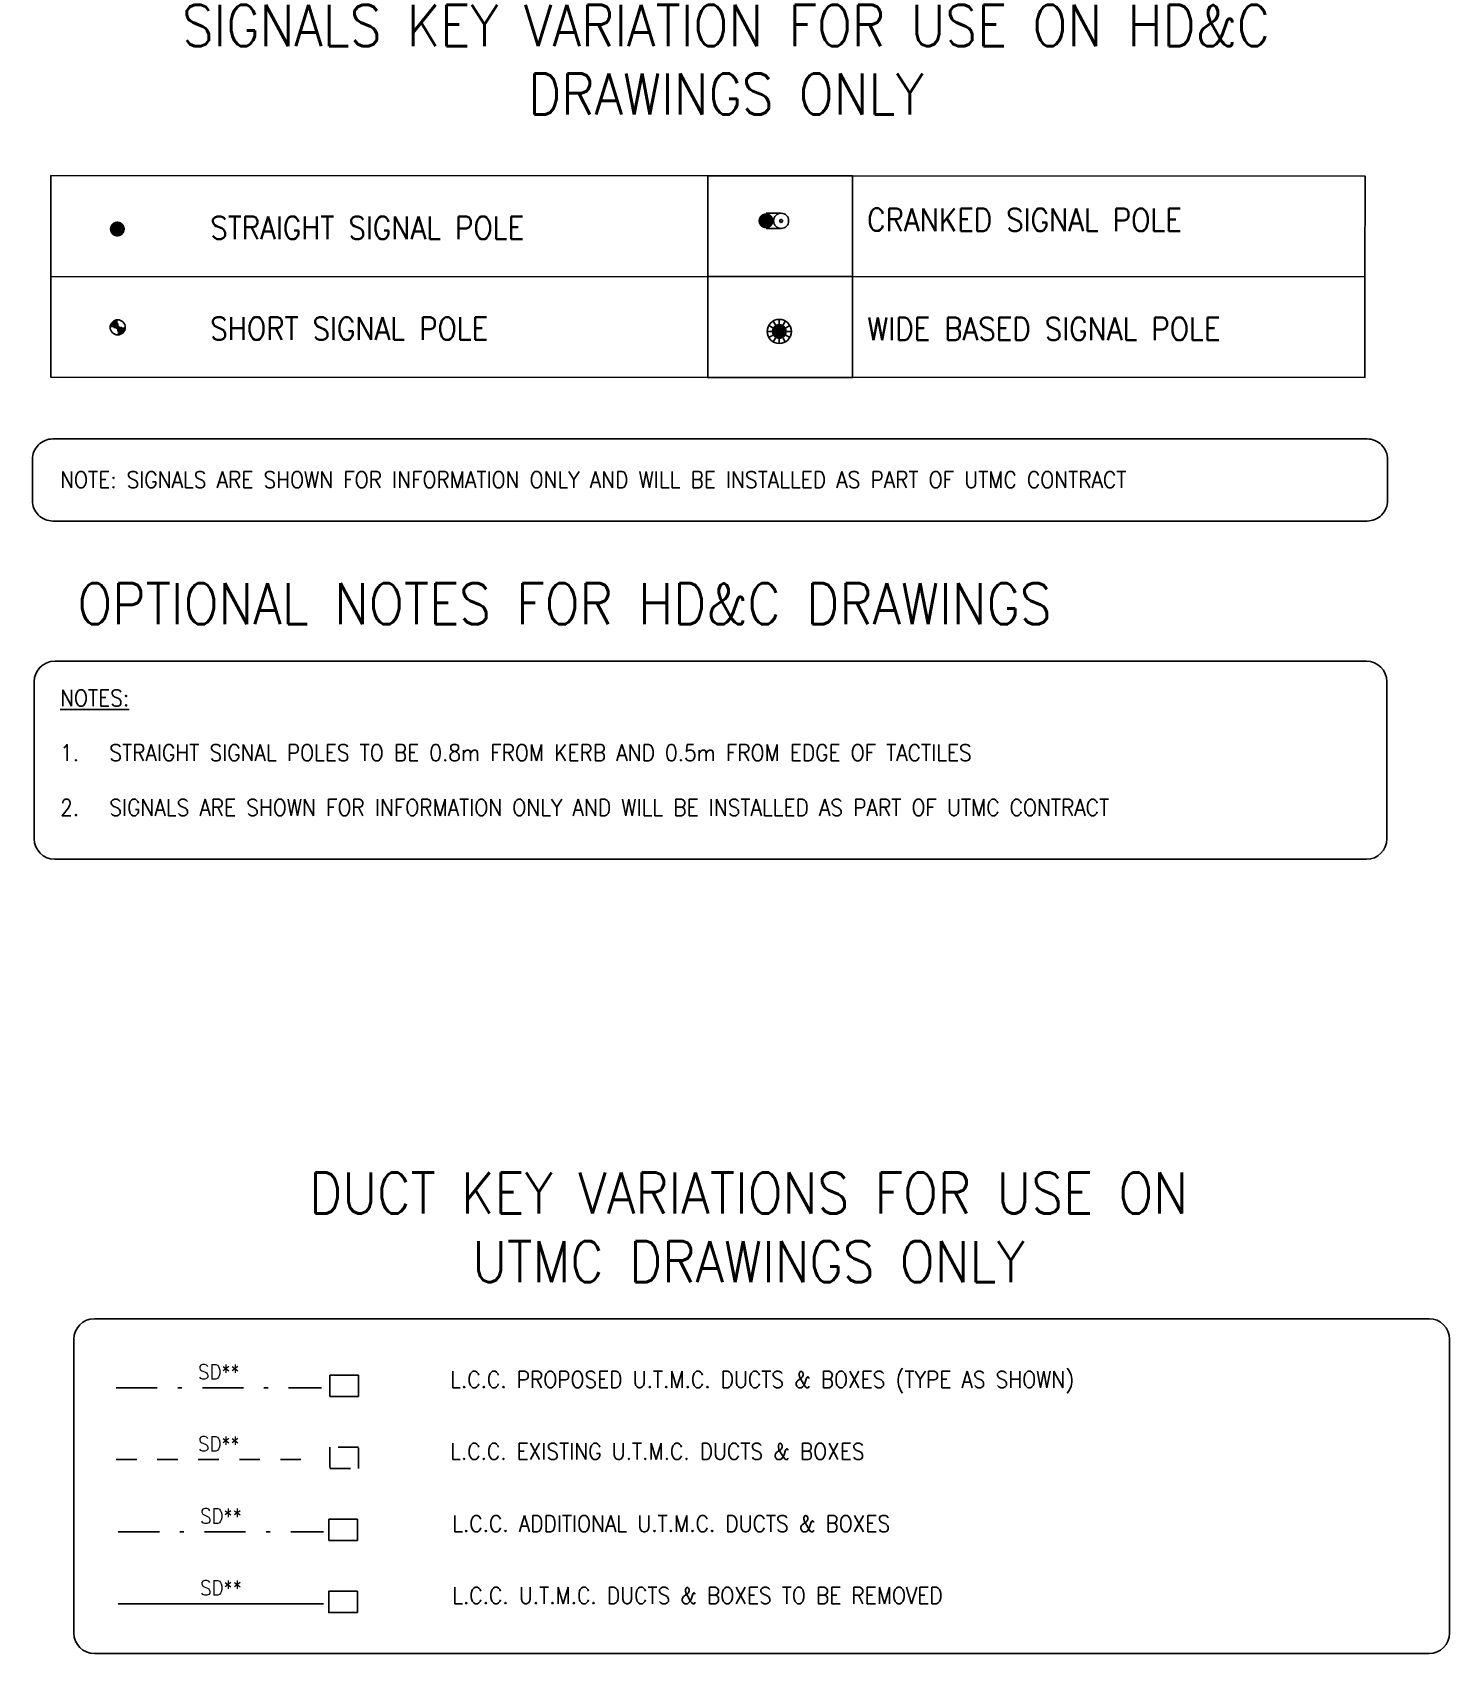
# Model space of a CAD drawing. Extents: x 437024 to 437759, y 437544 to 437864.
# Drawn here: x 437582.76 to 437617.27, y 437628.29 to 437667.77 of the extents above; entities that cross this region are included whole.
import ezdxf
from ezdxf.enums import TextEntityAlignment as Align

# ---------------------------------------------------------------- set-up
doc = ezdxf.new("R2010")
doc.units = 0
doc.linetypes.add('BLIP', pattern=[1, 0.5, -0.5])
doc.linetypes.add('DASHDOT1', pattern=[2, 1, -0.5, 0, -0.5])
doc.layers.get('0').update_dxf_attribs({"color": 222})
for name, color, linetype in [('CH-05-M_Key_Signals', 7, 'Continuous'), ('CH-05-M_Key_UT_DUCT', 40, 'DASHDOT1'), ('CH-05-M_Key_UT_EX', 181, 'BLIP'), ('CH-05-M_Key_UT_REM', 8, 'Continuous'), ('CH-05-M_Key_UT_XT', 1, 'DASHDOT1'), ('CH-05-T_Key_T025', 4, 'Continuous'), ('CH-05-T_Key_T035', 7, 'Continuous')]:
    doc.layers.add(name, color=color, linetype=linetype)
doc.layers.add('Z--05-T_DwgNotes', color=11, linetype='Continuous', plot=False)
doc.styles.add('Romans', font='romans.shx', dxfattribs={"width": 0.9})
doc.styles.get("Standard").update_dxf_attribs({"font": 'romans.shx'})

# ---------------------------------------------------------------- blocks, each defined once
blk = doc.blocks.new('crpole')
for p, q in [((-0.25, 0), (-0.25, 0.5)), ((0.25, 0), (0.25, 0.5))]:
    blk.add_line(p, q)
at = {"elevation": 2.1}
blk.add_lwpolyline([(-0.025, 0.543), (-0.05, 0.5), (-0.025, 0.457), (0.025, 0.457), (0.05, 0.5), (0.025, 0.543)], close=True, dxfattribs=at)
for points, const_width in [([(-0.125, 0, 1), (0.125, 0, 1)], 0.25), ([(-0.062, 0, 1), (0.062, 0, 1)], 0.125)]:
    blk.add_lwpolyline(points, format="xyb", close=True, dxfattribs=dict(const_width=const_width))
blk.add_lwpolyline([(-0.025, 0.043), (-0.05, 0), (-0.025, -0.043), (0.025, -0.043), (0.05, 0), (0.025, 0.043)], close=True)
at = {"extrusion": (0, 0.707107, 0.707107), "elevation": 1.131}
blk.add_lwpolyline([(0.025, 1.088), (0.05, 1.131), (0.025, 1.175), (-0.025, 1.175), (-0.05, 1.131), (-0.025, 1.088)], close=True, dxfattribs=at)
blk.add_circle((0, 0.5), 0.25)
at = {"flags": 9}
for tag, p in [('HEIGHT', (0.5, 1)), ('TYPE', (0.5, 0.75)), ('NUM', (0.5, 0.5)), ('SITE', (0.5, 0.25)), ('IDENT', (0.5, 0))]:
    blk.add_attdef(tag, p, '', height=0.2, dxfattribs=at)
blk = doc.blocks.new('pole')
for points, const_width in [([(-0.125, 0, 1), (0.125, 0, 1)], 0.25), ([(-0.062, 0, 1), (0.062, 0, 1)], 0.125)]:
    blk.add_lwpolyline(points, format="xyb", close=True, dxfattribs=dict(const_width=const_width))
blk.add_lwpolyline([(-0.025, 0.043), (-0.05, 0), (-0.025, -0.043), (0.025, -0.043), (0.05, 0), (0.025, 0.043)], close=True)
at = {"flags": 9}
for tag, p in [('HEIGHT', (0.5, 1)), ('TYPE', (0.5, 0.75)), ('NUM', (0.5, 0.5)), ('SITE', (0.5, 0.25)), ('IDENT', (0.5, 0))]:
    blk.add_attdef(tag, p, '', height=0.2, dxfattribs=at)
blk = doc.blocks.new('wbpole')
at = {"color": 0, "lineweight": -2}
for p, q in [((-0.217, 0.125), (-0.346, 0.2)), ((-0.125, 0.217), (-0.2, 0.346)), ((0, 0.4), (0, 0.25)), ((0.2, 0.346), (0.125, 0.217)), ((0.346, 0.2), (0.217, 0.125)), ((-0.25, 0), (-0.4, 0)), ((-0.217, -0.125), (-0.346, -0.2)), ((-0.125, -0.217), (-0.2, -0.346)), ((0, -0.25), (0, -0.4)), ((0.2, -0.346), (0.125, -0.217)), ((0.346, -0.2), (0.217, -0.125)), ((0.4, 0), (0.25, 0))]:
    blk.add_line(p, q, dxfattribs=at)
at = {"color": 0, "lineweight": -2, "const_width": 0.25}
blk.add_lwpolyline([(-0.125, 0, 1), (0.125, 0, 1)], format="xyb", close=True, dxfattribs=at)
at = {"const_width": 0.125}
blk.add_lwpolyline([(-0.062, 0, 1), (0.062, 0, 1)], format="xyb", close=True, dxfattribs=at)
blk.add_lwpolyline([(-0.025, 0.043), (-0.05, 0), (-0.025, -0.043), (0.025, -0.043), (0.05, 0), (0.025, 0.043)], close=True)
at = {"color": 0, "lineweight": -2}
blk.add_circle((0, 0), 0.4, dxfattribs=at)
at = {"flags": 9}
for tag, p in [('HEIGHT', (0.5, 1)), ('TYPE', (0.5, 0.75)), ('NUM', (0.5, 0.5)), ('SITE', (0.5, 0.25)), ('IDENT', (0.5, 0))]:
    blk.add_attdef(tag, p, '', height=0.2, dxfattribs=at)
mesh = blk.add_polymesh((6, 5), dxfattribs=dict(m_close=True))
for k, corner in enumerate([(0, 0, 0.55), (0.05, 0, 0.55), (0.1, 0, 0.5), (0.1, 0), (0, 0), (0, 0, 0.55), (0.025, -0.043, 0.55), (0.05, -0.087, 0.5), (0.05, -0.087), (0, 0), (0, 0, 0.55), (-0.025, -0.043, 0.55), (-0.05, -0.087, 0.5), (-0.05, -0.087), (0, 0), (0, 0, 0.55), (-0.05, 0, 0.55), (-0.1, 0, 0.5), (-0.1, 0), (0, 0), (0, 0, 0.55), (-0.025, 0.043, 0.55), (-0.05, 0.087, 0.5), (-0.05, 0.087), (0, 0), (0, 0, 0.55), (0.025, 0.043, 0.55), (0.05, 0.087, 0.5), (0.05, 0.087), (0, 0)]):
    mesh.set_mesh_vertex(divmod(k, 5), corner)
blk = doc.blocks.new('stubpole')
at = {"color": 0, "lineweight": -2, "const_width": 0.25}
for points in [[(0, 0.125, 0.414214), (-0.125, 0)], [(0, -0.125, 0.414214), (0.125, 0)]]:
    blk.add_lwpolyline(points, format="xyb", dxfattribs=at)
at = {"const_width": 0.125}
for points in [[(0, 0.062, 0.414214), (-0.062, 0)], [(0, -0.062, 0.414214), (0.062, 0)]]:
    blk.add_lwpolyline(points, format="xyb", dxfattribs=at)
blk.add_lwpolyline([(0, -0.125), (0, 0.125, 0.414214), (-0.125, 0), (0.125, 0, -0.414214)], format="xyb", close=True)
blk.add_lwpolyline([(-0.025, 0.043), (-0.05, 0), (-0.025, -0.043), (0.025, -0.043), (0.05, 0), (0.025, 0.043)], close=True)
at = {"color": 0, "lineweight": -2}
blk.add_circle((0, 0), 0.25, dxfattribs=at)
at = {"flags": 9}
for tag, p in [('HEIGHT', (0.5, 1)), ('TYPE', (0.5, 0.75)), ('NUM', (0.5, 0.5)), ('SITE', (0.5, 0.25)), ('IDENT', (0.5, 0))]:
    blk.add_attdef(tag, p, '', height=0.2, dxfattribs=at)

msp = doc.modelspace()

# ---------------------------------------------------------------- linework, layer by layer
at = {"layer": 'CH-05-M_Key_Signals'}
for points in [[(437583.213, 437664.281), (437615.213, 437664.271), (437615.212, 437661.817), (437583.212, 437661.827)], [(437599.213, 437664.276), (437602.732, 437664.275), (437602.731, 437661.821), (437599.212, 437661.822)], [(437583.212, 437661.827), (437615.212, 437661.817), (437615.212, 437659.362), (437583.212, 437659.372)], [(437599.212, 437661.822), (437602.731, 437661.821), (437602.73, 437659.366), (437599.212, 437659.367)]]:
    msp.add_lwpolyline(points, close=True, dxfattribs=at)
at = {"layer": 'CH-05-M_Key_UT_DUCT'}
msp.add_line((437584.801, 437634.763), (437589.801, 437634.763), dxfattribs=at)
msp.add_lwpolyline([(437590.706, 437634.549), (437590.706, 437635.069), (437590.006, 437635.069), (437590.006, 437634.549)], close=True, dxfattribs=at)
at = {"layer": 'CH-05-M_Key_UT_EX'}
msp.add_line((437584.801, 437633.012), (437589.801, 437633.012), dxfattribs=at)
msp.add_lwpolyline([(437590.706, 437632.798), (437590.706, 437633.318), (437590.006, 437633.318), (437590.006, 437632.798)], close=True, dxfattribs=at)
at = {"layer": 'CH-05-M_Key_UT_REM'}
msp.add_line((437584.853, 437629.504), (437589.853, 437629.504), dxfattribs=at)
msp.add_lwpolyline([(437590.677, 437629.289), (437590.677, 437629.809), (437589.977, 437629.809), (437589.977, 437629.289)], close=True, dxfattribs=at)
at = {"layer": 'CH-05-M_Key_UT_XT'}
msp.add_line((437584.853, 437631.255), (437589.853, 437631.255), dxfattribs=at)
msp.add_lwpolyline([(437590.677, 437631.04), (437590.677, 437631.56), (437589.977, 437631.56), (437589.977, 437631.04)], close=True, dxfattribs=at)
at = {"layer": 'CH-05-T_Key_T035'}
for p, q in [((437583.306, 437652.456), (437615.247, 437652.456)), ((437582.806, 437648.132), (437582.806, 437651.956)), ((437615.747, 437651.956), (437615.747, 437648.132)), ((437615.247, 437647.632), (437583.306, 437647.632)), ((437584.272, 437636.445), (437616.772, 437636.445)), ((437583.772, 437635.945), (437583.772, 437628.789)), ((437617.272, 437628.789), (437617.272, 437635.945)), ((437584.272, 437628.289), (437616.772, 437628.289))]:
    msp.add_line(p, q, dxfattribs=at)
msp.add_lwpolyline([(437615.262, 437657.869, -0.414214), (437615.762, 437657.369), (437615.762, 437656.369, -0.414214), (437615.262, 437655.869), (437583.262, 437655.869, -0.414214), (437582.762, 437656.369), (437582.762, 437657.369, -0.414214), (437583.262, 437657.869)], format="xyb", close=True, dxfattribs=at)
for centre, start, end in [((437583.306, 437651.956), 90, 180), ((437615.247, 437651.956), 0, 90), ((437583.306, 437648.132), 180, 270), ((437615.247, 437648.132), 270, 0), ((437584.272, 437635.945), 90, 180), ((437616.772, 437635.945), 0, 90), ((437584.272, 437628.789), 180, 270), ((437616.772, 437628.789), 270, 0)]:
    msp.add_arc(centre, 0.5, start, end, dxfattribs=at)

# ---------------------------------------------------------------- block references
at = {"layer": 'CH-05-M_Key_Signals'}
for name, p, xscale, yscale, zscale, rotation in [('crpole', (437600.626, 437663.18), 0.7358570582371574, 0.7358570582371574, 0.7358570582371574, 269.9822987720339), ('pole', (437584.83, 437662.981), 0.7358570582371566, 0.7358570582371566, 0.7358570582371566, 359.982298772034)]:
    msp.add_blockref(name, p, dxfattribs=dict(at, xscale=xscale, yscale=yscale, zscale=zscale, rotation=rotation))
at = {"layer": 'CH-05-M_Key_Signals', "xscale": 0.7358570582371569, "yscale": 0.7358570582371569, "zscale": 0.7358570582371569}
for name, p in [('stubpole', (437584.839, 437660.586)), ('wbpole', (437600.949, 437660.486))]:
    msp.add_blockref(name, p, dxfattribs=at)

# ---------------------------------------------------------------- texts
at = {"layer": 'CH-05-M_Key_Signals', "char_height": 0.55189, "attachment_point": 1, "style": 'Romans'}
for s, insert, width, rotation in [('CRANKED SIGNAL POLE', (437603.09, 437663.485), 11.53951, 359.9423), ('STRAIGHT SIGNAL POLE', (437587.094, 437663.288), 12.13482, 359.9823), ('SHORT SIGNAL POLE', (437587.093, 437660.833), 12.13482, 359.9823), ('WIDE BASED SIGNAL POLE', (437603.093, 437660.828), 12.13482, 359.9823)]:
    msp.add_mtext(s, dxfattribs=dict(at, insert=insert, width=width, rotation=rotation))
at = {"layer": 'CH-05-M_Key_UT_DUCT', "style": 'Romans', "width": 0.9}
msp.add_text('SD**', height=0.36, dxfattribs=at).set_placement((437587.301, 437635.148), align=Align.MIDDLE)
at = {"layer": 'CH-05-M_Key_UT_EX', "style": 'Romans', "width": 0.9}
msp.add_text('SD**', height=0.36, dxfattribs=at).set_placement((437587.301, 437633.397), align=Align.MIDDLE)
at = {"layer": 'CH-05-M_Key_UT_REM', "style": 'Romans', "width": 0.9}
msp.add_text('SD**', height=0.36, dxfattribs=at).set_placement((437587.353, 437629.89), align=Align.MIDDLE)
at = {"layer": 'CH-05-M_Key_UT_XT', "style": 'Romans', "width": 0.9}
msp.add_text('SD**', height=0.36, dxfattribs=at).set_placement((437587.353, 437631.64), align=Align.MIDDLE)
at = {"layer": 'CH-05-T_Key_T025', "style": 'Romans', "width": 0.9}
for s, p in [('NOTE: SIGNALS ARE SHOWN FOR INFORMATION ONLY AND WILL BE INSTALLED AS PART OF UTMC CONTRACT', (437583.437, 437656.675)), ('L.C.C. PROPOSED U.T.M.C. DUCTS & BOXES (TYPE AS SHOWN)', (437592.935, 437634.763)), ('L.C.C. EXISTING U.T.M.C. DUCTS & BOXES', (437592.935, 437633.012)), ('L.C.C. ADDITIONAL U.T.M.C. DUCTS & BOXES ', (437592.987, 437631.255)), ('L.C.C. U.T.M.C. DUCTS & BOXES TO BE REMOVED', (437592.987, 437629.504))]:
    msp.add_text(s, height=0.4, dxfattribs=at).set_placement(p)
at = {"layer": 'CH-05-T_Key_T025', "insert": (437583.437, 437651.76), "char_height": 0.4, "width": 31.28667, "attachment_point": 1, "style": 'Romans'}
msp.add_mtext('{\\LNOTES:\\P}\\P\\pxi-3,l3,t3;1.^ISTRAIGHT SIGNAL POLES TO BE 0.8m FROM KERB AND 0.5m FROM EDGE OF TACTILES\\P\\pi0,l0,tz;\\P\\pi-3,l3,t3;2.^ISIGNALS ARE SHOWN FOR INFORMATION ONLY AND WILL BE INSTALLED AS PART OF UTMC CONTRACT', dxfattribs=at)
at = {"layer": 'Z--05-T_DwgNotes', "style": 'Romans', "width": 0.9}
msp.add_text('OPTIONAL NOTES FOR HD&C DRAWINGS', height=1, dxfattribs=at).set_placement((437583.859, 437653.356))
at = {"layer": 'Z--05-T_DwgNotes', "char_height": 1, "attachment_point": 5, "style": 'Romans'}
for s, insert, width in [('SIGNALS KEY VARIATION FOR USE ON HD&C DRAWINGS ONLY', (437599.652, 437667.103), 29.55167), ('DUCT KEY VARIATIONS FOR USE ON UTMC DRAWINGS ONLY', (437600.202, 437638.67), 26.89679)]:
    msp.add_mtext(s, dxfattribs=dict(at, insert=insert, width=width))

doc.saveas('drawing.dxf')
